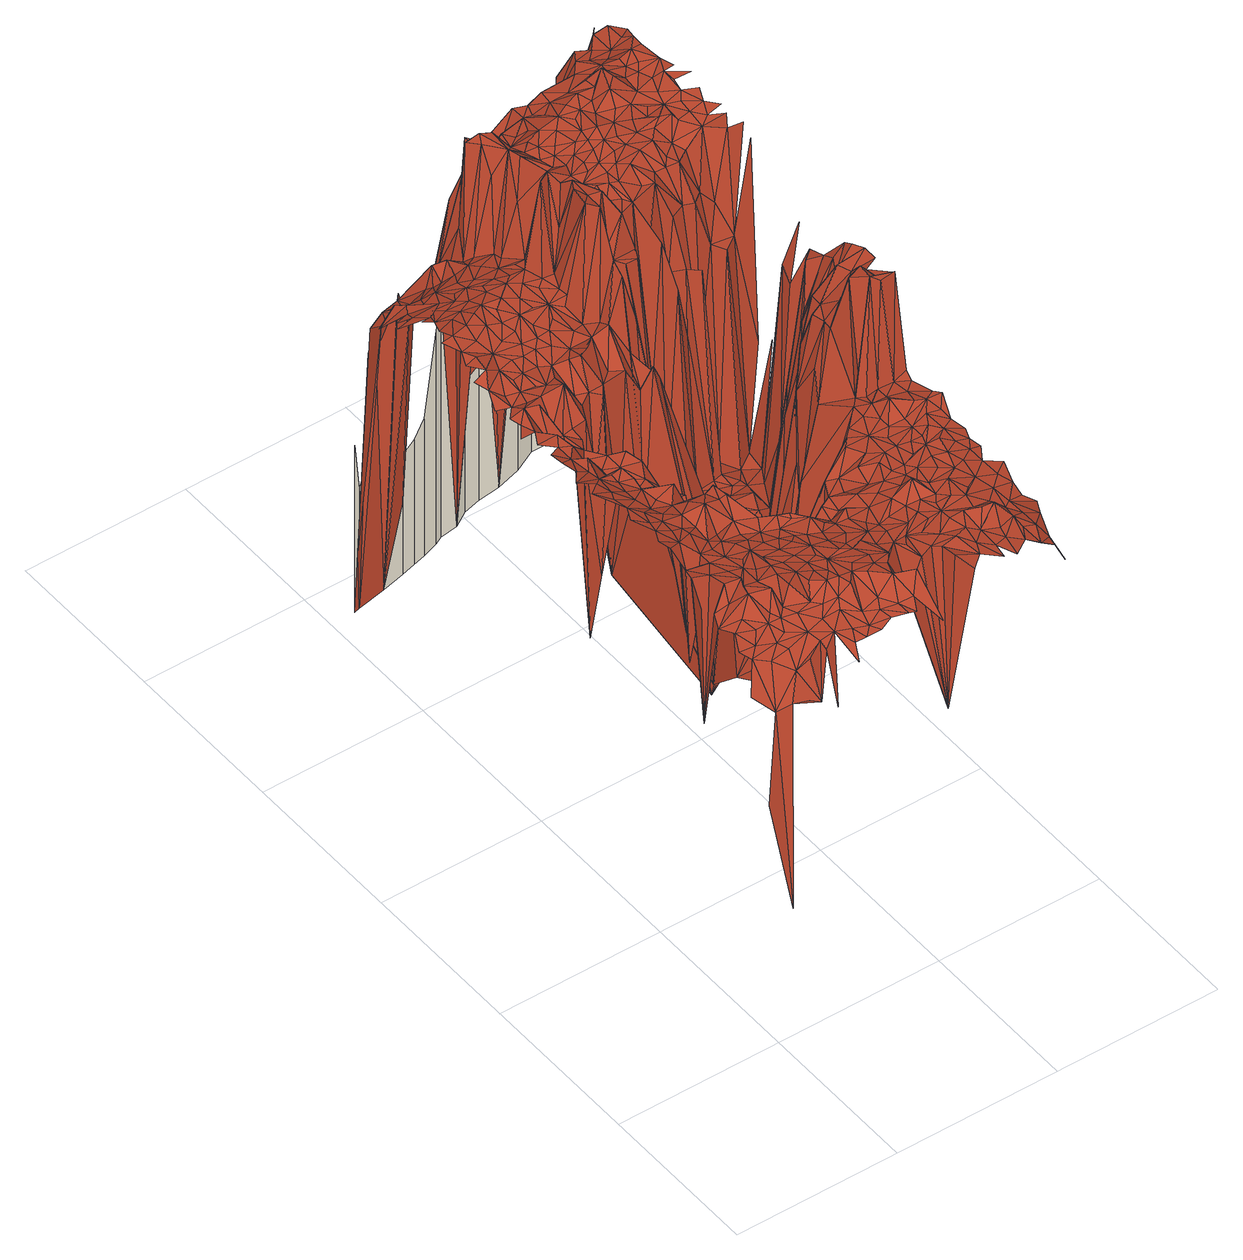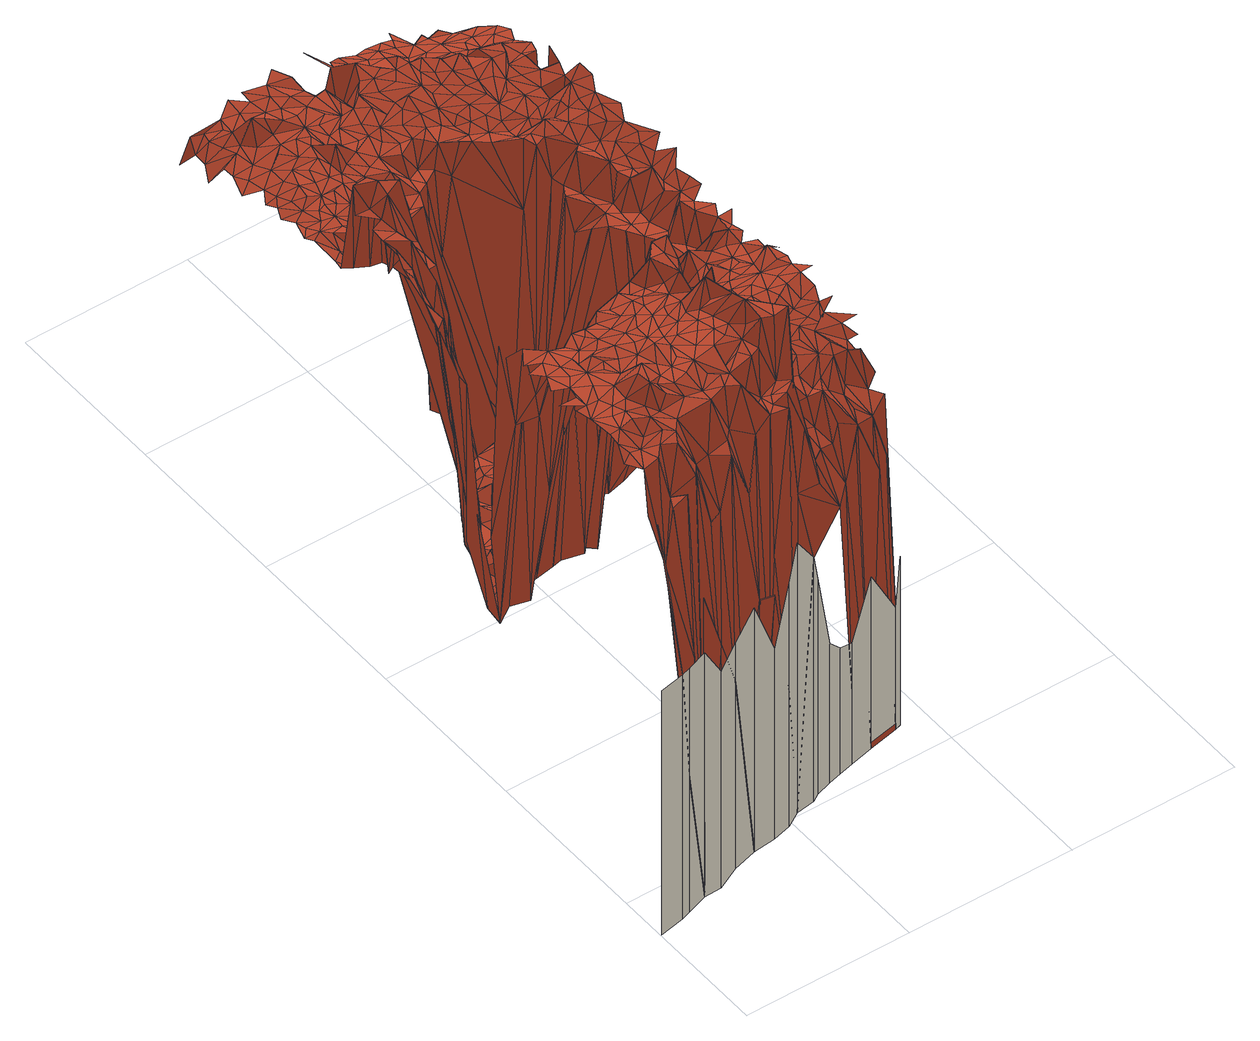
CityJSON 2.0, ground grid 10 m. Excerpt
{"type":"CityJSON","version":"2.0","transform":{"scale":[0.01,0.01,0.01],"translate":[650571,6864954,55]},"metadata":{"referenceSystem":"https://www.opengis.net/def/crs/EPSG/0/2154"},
"CityObjects":{
"building1":{"type":"Building","geometry":[{"type":"MultiSurface","lod":"2","boundaries":[[[0,1,2]],[[1,3,4]],[[1,0,5]],[[3,1,6]],[[3,7,8]],[[7,9,8]],[[10,1,5]],[[1,10,6]],[[11,3,6]],[[3,11,7]],[[12,9,13]],[[9,7,14]],[[15,12,16]],[[17,18,19]],[[10,20,6]],[[21,22,5]],[[22,10,5]],[[13,9,14]],[[20,11,6]],[[12,13,23]],[[15,24,19]],[[16,12,23]],[[7,25,14]],[[11,25,7]],[[15,16,24]],[[10,22,26]],[[25,13,14]],[[27,17,19]],[[24,27,19]],[[10,28,20]],[[25,11,29]],[[13,25,23]],[[27,30,17]],[[31,10,26]],[[28,11,20]],[[32,33,34]],[[30,33,32]],[[22,31,26]],[[11,28,29]],[[16,35,24]],[[25,36,23]],[[35,16,23]],[[37,25,29]],[[28,10,31]],[[30,38,33]],[[33,39,34]],[[25,37,36]],[[22,40,31]],[[38,30,41]],[[30,27,41]],[[35,27,24]],[[28,37,29]],[[42,35,23]],[[43,42,23]],[[36,43,23]],[[44,39,45]],[[37,43,36]],[[46,47,40]],[[27,35,48]],[[33,38,49]],[[41,27,48]],[[39,33,50]],[[51,44,45]],[[52,37,28]],[[42,43,53]],[[49,38,41]],[[37,54,43]],[[54,37,52]],[[40,47,31]],[[39,55,45]],[[56,35,42]],[[47,28,31]],[[56,42,53]],[[55,39,50]],[[57,51,58]],[[43,54,53]],[[59,51,45]],[[33,60,50]],[[35,56,48]],[[33,49,61]],[[56,41,48]],[[52,28,62]],[[63,57,58]],[[55,59,45]],[[60,33,61]],[[28,47,62]],[[64,49,41]],[[57,63,65]],[[53,54,66]],[[67,47,68]],[[54,52,69]],[[60,55,50]],[[56,64,41]],[[51,70,58]],[[56,53,71]],[[51,59,72]],[[54,69,73]],[[54,73,66]],[[59,55,74]],[[70,63,58]],[[75,76,65]],[[49,64,77]],[[78,52,62]],[[49,79,61]],[[53,80,71]],[[47,67,81]],[[51,72,70]],[[64,56,82]],[[76,83,84]],[[69,52,78]],[[55,60,85]],[[80,53,66]],[[79,49,77]],[[63,75,65]],[[72,59,74]],[[60,61,86]],[[47,87,62]],[[55,85,74]],[[76,75,83]],[[67,88,81]],[[63,70,89]],[[47,81,87]],[[90,56,71]],[[75,63,89]],[[61,79,86]],[[64,91,77]],[[73,69,92]],[[73,92,66]],[[85,60,86]],[[93,94,84]],[[56,90,82]],[[94,93,95]],[[90,64,82]],[[96,78,62]],[[91,79,77]],[[80,90,71]],[[83,93,84]],[[88,97,81]],[[92,80,66]],[[92,69,98]],[[99,72,74]],[[87,96,62]],[[72,100,70]],[[91,64,101]],[[102,69,78]],[[103,75,89]],[[70,100,89]],[[85,99,74]],[[64,90,101]],[[69,102,98]],[[81,97,87]],[[93,104,95]],[[97,88,105]],[[83,75,106]],[[75,103,107]],[[79,108,86]],[[109,90,80]],[[72,99,110]],[[108,85,86]],[[92,111,80]],[[100,72,110]],[[100,103,89]],[[111,109,80]],[[79,91,112]],[[96,102,78]],[[93,83,106]],[[113,92,98]],[[114,115,116]],[[87,97,117]],[[99,85,118]],[[96,87,117]],[[119,75,107]],[[102,113,98]],[[108,79,112]],[[120,104,121]],[[104,93,122]],[[120,121,116]],[[85,108,118]],[[123,91,101]],[[103,100,124]],[[103,119,107]],[[75,125,106]],[[90,123,101]],[[92,126,111]],[[90,109,127]],[[97,105,128]],[[109,111,129]],[[130,102,96]],[[75,119,125]],[[113,126,92]],[[119,103,124]],[[97,131,117]],[[132,96,117]],[[104,122,121]],[[99,133,110]],[[133,100,110]],[[134,93,106]],[[91,135,112]],[[136,114,116]],[[102,137,113]],[[114,136,138]],[[91,123,139]],[[122,93,140]],[[130,96,132]],[[123,90,141]],[[102,130,137]],[[131,97,128]],[[127,109,129]],[[142,99,118]],[[90,127,141]],[[111,126,129]],[[100,143,124]],[[135,108,112]],[[135,91,139]],[[137,126,113]],[[108,142,118]],[[144,145,146]],[[136,144,138]],[[121,147,116]],[[93,134,140]],[[148,132,117]],[[143,119,124]],[[147,136,116]],[[125,134,106]],[[131,149,117]],[[121,122,150]],[[100,133,151]],[[99,152,133]],[[148,130,132]],[[153,145,154]],[[143,100,151]],[[142,108,155]],[[99,142,156]],[[137,130,157]],[[149,148,117]],[[108,135,155]],[[126,137,157]],[[125,119,158]],[[145,144,159]],[[129,126,160]],[[161,123,141]],[[123,161,139]],[[162,131,128]],[[147,121,150]],[[119,143,158]],[[144,136,163]],[[127,164,141]],[[152,99,156]],[[165,122,140]],[[157,130,148]],[[166,136,147]],[[126,157,160]],[[161,135,139]],[[167,127,129]],[[122,165,150]],[[131,168,149]],[[169,134,125]],[[164,161,141]],[[131,162,168]],[[133,152,151]],[[170,171,154]],[[164,127,172]],[[144,173,159]],[[169,125,158]],[[145,174,154]],[[167,129,160]],[[174,145,159]],[[135,175,155]],[[176,142,155]],[[148,149,177]],[[173,144,163]],[[178,171,170]],[[136,166,179]],[[134,180,140]],[[181,143,151]],[[127,167,172]],[[143,182,158]],[[142,176,156]],[[136,183,163]],[[184,147,150]],[[184,166,147]],[[157,148,185]],[[157,167,160]],[[178,186,187]],[[182,143,181]],[[135,161,188]],[[175,176,155]],[[180,165,140]],[[162,189,168]],[[169,180,134]],[[175,135,188]],[[165,184,150]],[[183,136,179]],[[168,190,149]],[[182,169,158]],[[151,152,191]],[[149,190,177]],[[164,192,161]],[[173,174,159]],[[181,151,191]],[[166,184,179]],[[193,164,172]],[[194,148,177]],[[195,170,154]],[[167,157,196]],[[148,194,185]],[[183,173,163]],[[167,193,172]],[[197,152,156]],[[168,189,198]],[[195,178,170]],[[176,199,156]],[[174,195,154]],[[182,181,200]],[[192,164,193]],[[186,178,201]],[[176,175,202]],[[184,165,203]],[[157,185,204]],[[190,168,198]],[[200,181,191]],[[174,173,205]],[[165,180,206]],[[161,207,188]],[[208,169,182]],[[175,188,202]],[[152,197,191]],[[190,194,177]],[[192,207,161]],[[180,169,209]],[[157,210,196]],[[193,167,211]],[[178,195,201]],[[212,182,200]],[[199,197,156]],[[199,176,202]],[[167,196,213]],[[214,184,203]],[[173,215,205]],[[169,208,209]],[[192,193,211]],[[208,182,212]],[[216,200,191]],[[217,186,218]],[[165,219,203]],[[215,174,205]],[[210,157,204]],[[220,173,183]],[[180,209,206]],[[211,167,213]],[[219,165,206]],[[184,221,179]],[[185,194,204]],[[188,207,202]],[[222,223,224]],[[197,216,191]],[[221,183,179]],[[225,186,201]],[[216,212,200]],[[215,173,226]],[[194,190,227]],[[228,229,198]],[[230,223,231]],[[221,184,214]],[[173,220,226]],[[229,190,198]],[[195,174,232]],[[230,217,218]],[[207,192,233]],[[219,214,203]],[[196,234,213]],[[186,225,218]],[[174,215,232]],[[235,236,224]],[[210,234,196]],[[237,211,213]],[[221,220,183]],[[238,192,211]],[[220,215,226]],[[227,190,239]],[[240,207,233]],[[214,219,241]],[[195,242,201]],[[192,238,233]],[[194,243,204]],[[243,194,227]],[[230,244,223]],[[190,229,239]],[[221,214,241]],[[242,225,201]],[[245,195,232]],[[206,209,246]],[[243,210,204]],[[237,238,211]],[[207,247,202]],[[234,248,213]],[[249,250,235]],[[251,250,252]],[[248,237,213]],[[212,216,253]],[[215,245,232]],[[250,249,252]],[[254,230,218]],[[223,255,224]],[[219,206,246]],[[215,220,256]],[[244,230,257]],[[216,197,253]],[[238,240,233]],[[242,195,258]],[[255,235,224]],[[220,221,259]],[[260,199,202]],[[225,254,218]],[[207,240,247]],[[260,197,199]],[[210,243,261]],[[230,254,257]],[[258,195,262]],[[263,234,210]],[[245,215,256]],[[208,264,209]],[[249,251,252]],[[195,245,262]],[[225,242,265]],[[244,255,223]],[[219,246,241]],[[238,237,266]],[[254,225,265]],[[267,221,241]],[[255,249,235]],[[268,227,239]],[[268,243,227]],[[229,269,239]],[[270,237,248]],[[271,272,273]],[[208,212,274]],[[240,238,247]],[[263,210,261]],[[237,270,266]],[[275,220,259]],[[243,276,261]],[[220,275,256]],[[234,263,248]],[[251,271,273]],[[259,221,277]],[[278,272,279]],[[251,249,280]],[[272,281,279]],[[249,255,282]],[[283,242,258]],[[284,244,257]],[[247,260,202]],[[221,267,277]],[[243,268,276]],[[285,249,282]],[[272,271,281]],[[286,212,253]],[[287,245,256]],[[276,263,261]],[[209,264,246]],[[284,255,244]],[[269,288,239]],[[197,260,253]],[[242,289,265]],[[290,267,241]],[[258,262,291]],[[278,279,292,293]],[[245,287,262]],[[288,268,239]],[[263,270,248]],[[246,290,241]],[[238,294,247]],[[289,254,265]],[[254,295,257]],[[296,238,266]],[[249,285,280]],[[283,258,291]],[[275,259,277]],[[271,251,280]],[[275,287,256]],[[283,289,242]],[[270,296,266]],[[281,271,279]],[[255,297,282]],[[295,284,257]],[[238,296,294]],[[297,285,282]],[[276,268,298]],[[299,268,288]],[[263,276,298]],[[289,295,254]],[[212,286,274]],[[270,263,300]],[[284,297,255]],[[269,301,288]],[[264,208,274]],[[287,302,262]],[[267,303,277]],[[285,304,280]],[[289,283,305]],[[290,303,267]],[[271,306,279]],[[304,271,280]],[[307,299,288]],[[308,275,277]],[[287,275,309]],[[294,310,247]],[[270,300,311]],[[269,312,313]],[[307,268,299]],[[264,290,246]],[[262,314,291]],[[296,270,311]],[[300,263,315]],[[260,286,253]],[[314,283,291]],[[269,313,316]],[[297,284,317]],[[301,269,316]],[[301,307,288]],[[310,260,247]],[[271,304,318]],[[319,263,298]],[[283,314,305]],[[302,314,262]],[[302,287,309]],[[294,296,320]],[[303,308,277]],[[306,271,321]],[[263,319,315]],[[295,322,284]],[[285,297,323]],[[295,289,324]],[[325,289,305]],[[304,285,326]],[[284,322,317]],[[327,271,318]],[[303,290,328]],[[271,327,321]],[[290,264,328]],[[310,294,320]],[[260,329,286]],[[298,268,330]],[[331,275,308]],[[306,332,279]],[[279,332,333,292]],[[275,331,309]],[[268,307,330]],[[322,297,317]],[[304,327,318]],[[303,334,308]],[[285,323,326]],[[327,306,321]],[[335,296,311]],[[336,300,315]],[[312,337,313]],[[314,325,305]],[[289,325,324]],[[260,310,338]],[[296,335,320]],[[314,302,339]],[[300,336,311]],[[322,295,324]],[[329,260,340]],[[319,298,330]],[[341,302,309]],[[313,337,316]],[[307,301,342]],[[286,329,274]],[[327,304,326]],[[319,336,315]],[[343,301,316]],[[297,322,344]],[[302,341,339]],[[334,331,308]],[[345,303,328]],[[338,310,320]],[[303,345,334]],[[264,345,328]],[[306,327,332]],[[346,307,342]],[[260,338,347]],[[323,297,348]],[[331,341,309]],[[336,335,311]],[[329,349,274]],[[340,260,347]],[[350,319,330]],[[301,343,342]],[[329,340,351]],[[352,338,320]],[[337,343,316]],[[353,322,324]],[[335,352,320]],[[325,314,354]],[[331,334,355]],[[307,346,356]],[[297,344,357]],[[332,327,358]],[[325,359,324]],[[344,322,360]],[[307,361,330]],[[349,329,362]],[[348,297,357]],[[345,264,363]],[[364,327,326]],[[319,350,365]],[[314,366,354]],[[329,351,362]],[[323,364,326]],[[367,314,339]],[[336,319,365]],[[338,352,347]],[[359,353,324]],[[335,336,368]],[[349,369,274]],[[322,353,370]],[[352,335,368]],[[359,325,354]],[[363,264,371]],[[341,367,339]],[[327,364,372]],[[361,307,356]],[[345,373,334]],[[343,337,374]],[[334,373,355]],[[341,331,375]],[[327,376,358]],[[323,348,364]],[[322,370,360]],[[377,350,330]],[[376,327,372]],[[378,264,274]],[[367,366,314]],[[379,346,342]],[[343,380,342]],[[381,340,347]],[[373,331,355]],[[376,332,358]],[[353,359,370]],[[382,341,375]],[[351,340,383]],[[337,384,374]],[[369,349,385]],[[385,349,362]],[[352,381,347]],[[386,352,368]],[[367,341,382]],[[336,387,368]],[[346,379,356]],[[361,377,330]],[[380,343,374]],[[350,377,365]],[[264,378,371]],[[388,344,360]],[[366,367,354]],[[389,359,354]],[[380,390,342]],[[344,388,357]],[[331,373,375]],[[387,336,365]],[[373,345,391]],[[362,351,383]],[[390,379,342]],[[340,381,383]],[[345,363,392]],[[332,393,394,333]],[[395,369,385]],[[364,396,372]],[[369,378,274]],[[370,359,397]],[[348,398,364]],[[367,389,354]],[[398,348,357]],[[391,345,392]],[[376,399,332]],[[400,352,386]],[[384,401,374]],[[367,382,375]],[[381,352,400]],[[396,376,372]],[[379,361,356]],[[370,402,360]],[[403,386,368]],[[404,380,374]],[[405,369,395]],[[406,363,371]],[[407,385,362]],[[377,361,408]],[[401,404,374]],[[409,388,360]],[[405,395,385]],[[387,410,368]],[[402,409,360]],[[388,398,357]],[[396,364,411]],[[377,412,365]],[[402,370,397]],[[364,398,411]],[[361,379,408]],[[413,359,389]],[[414,367,375]],[[373,414,375]],[[380,415,390]],[[359,413,397]],[[416,387,365]],[[389,367,417]],[[407,362,383]],[[410,403,368]],[[400,386,403]],[[369,405,418]],[[363,406,392]],[[415,379,390]],[[407,405,385]],[[419,373,391]],[[412,377,408]],[[415,380,404]],[[378,369,418]],[[379,420,408]],[[421,376,396]],[[367,414,422]],[[419,391,392]],[[412,416,365]],[[416,410,387]],[[423,404,401]],[[424,389,417]],[[413,402,397]],[[423,401,425]],[[406,371,426]],[[399,376,427]],[[367,428,417]],[[388,429,398]],[[371,378,426]],[[421,396,411]],[[398,429,411]],[[430,367,422]],[[405,407,431]],[[414,373,432]],[[400,403,433]],[[424,413,389]],[[420,379,434]],[[420,435,408]],[[381,400,436]],[[373,419,432]],[[435,412,408]],[[437,388,409]],[[376,421,427]],[[438,407,383]],[[406,439,392]],[[440,415,404]],[[379,415,441]],[[367,430,428]],[[429,388,442]],[[402,437,409]],[[402,413,443]],[[405,444,418]],[[429,445,411]],[[445,421,411]],[[439,419,392]],[[428,424,417]],[[381,446,383]],[[393,447,448,394]],[[404,423,449]],[[444,405,431]],[[414,450,422]],[[435,420,434]],[[444,378,418]],[[410,451,403]],[[407,452,431]],[[442,388,437]],[[412,453,416]],[[416,453,410]],[[454,423,425]],[[403,451,433]],[[455,402,443]],[[412,435,456]],[[450,430,422]],[[452,407,438]],[[457,400,433]],[[437,402,458]],[[379,459,434]],[[402,455,458]],[[415,440,441]],[[460,440,404]],[[413,455,443]],[[460,404,449]],[[439,406,461]],[[459,379,441]],[[453,412,456]],[[410,453,462]],[[413,424,463]],[[461,406,426]],[[419,439,464]],[[452,444,431]],[[451,410,462]],[[465,414,432]],[[430,450,428]],[[466,424,428]],[[378,444,467]],[[435,468,456]],[[446,381,436]],[[469,421,445]],[[400,457,436]],[[465,450,414]],[[455,413,463]],[[429,470,445]],[[429,442,471]],[[438,383,472]],[[421,469,427]],[[378,473,426]],[[419,474,432]],[[450,466,428]],[[435,434,475]],[[424,466,463]],[[476,419,464]],[[440,460,441]],[[442,437,477]],[[423,478,449]],[[473,378,467]],[[435,475,468]],[[429,479,470]],[[455,480,458]],[[429,471,479]],[[451,481,433]],[[453,482,462]],[[478,423,454]],[[470,469,445]],[[483,453,456]],[[468,483,456]],[[444,484,467]],[[439,485,464]],[[476,474,419]],[[485,439,461]],[[471,442,477]],[[481,457,433]],[[447,486,487,448]],[[383,446,472]],[[488,444,452]],[[485,461,426]],[[434,459,475]],[[481,451,462]],[[427,469,489]],[[490,437,458]],[[478,460,449]],[[474,465,432]],[[466,450,491]],[[482,453,483]],[[460,492,441]],[[482,481,462]],[[493,455,463]],[[473,485,426]],[[494,444,488]],[[484,473,467]],[[492,459,441]],[[480,490,458]],[[495,452,438]],[[450,465,496]],[[497,476,464]],[[466,493,463]],[[455,493,480]],[[450,496,491]],[[437,490,477]],[[498,466,491]],[[483,468,499]],[[485,497,464]],[[500,478,454]],[[484,444,501]],[[502,500,454]],[[444,494,501]],[[470,479,503]],[[498,493,466]],[[469,470,503]],[[479,471,504]],[[475,459,505]],[[457,506,436]],[[490,471,477]],[[475,507,468]],[[473,484,508]],[[495,438,472]],[[474,476,509]],[[510,460,478]],[[465,474,511]],[[476,497,509]],[[512,502,454]],[[495,488,452]],[[460,510,492]],[[480,493,513]],[[506,446,436]],[[468,507,499]],[[490,480,513]],[[481,506,457]],[[469,514,489]],[[515,481,482]],[[516,427,489]],[[517,498,491]],[[471,490,504]],[[496,465,518]],[[496,517,491]],[[508,484,501]],[[519,494,488]],[[479,520,503]],[[478,500,521]],[[522,474,509]],[[465,511,518]],[[520,479,504]],[[493,498,523]],[[524,515,482]],[[459,525,505]],[[526,482,483]],[[500,502,521]],[[527,483,499]],[[446,528,472]],[[459,492,529]],[[486,530,531,487]],[[525,475,505]],[[493,532,513]],[[498,517,523]],[[533,469,503]],[[495,534,488]],[[494,519,501]],[[515,506,481]],[[517,496,518]],[[534,519,488]],[[510,478,535]],[[446,506,528]],[[485,473,536]],[[526,524,482]],[[490,537,504]],[[511,474,538]],[[474,522,539]],[[514,469,533]],[[535,478,521]],[[525,507,475]],[[485,540,497]],[[507,527,499]],[[492,510,529]],[[525,459,529]],[[527,526,483]],[[502,512,541]],[[427,516,542]],[[495,519,534]],[[490,513,543]],[[497,540,509]],[[502,541,521]],[[537,490,544]],[[545,522,509]],[[506,515,546]],[[547,517,518]],[[514,516,489]],[[473,508,548]],[[493,549,532]],[[537,520,504]],[[550,510,535]],[[515,524,551]],[[552,495,472]],[[532,549,513]],[[553,493,523]],[[511,538,518]],[[510,550,529]],[[517,554,523]],[[490,555,544]],[[474,539,556]],[[528,557,472]],[[554,517,547]],[[506,558,528]],[[538,474,556]],[[524,526,551]],[[527,507,559]],[[519,495,552]],[[539,522,545]],[[541,512,560]],[[561,547,518]],[[555,490,543]],[[513,549,543]],[[562,506,546]],[[520,563,503]],[[564,485,536]],[[565,508,501]],[[540,545,509]],[[520,537,566]],[[567,537,544]],[[530,568,569,531]],[[507,525,570]],[[571,485,564]],[[473,548,536]],[[563,533,503]],[[572,535,521]],[[526,527,559]],[[538,561,518]],[[571,540,485]],[[557,552,472]],[[515,573,546]],[[554,553,523]],[[549,493,574]],[[516,514,533]],[[493,553,574]],[[550,535,572]],[[519,565,501]],[[559,507,570]],[[573,515,551]],[[541,572,521]],[[537,567,566]],[[555,567,544]],[[554,547,575]],[[558,506,576]],[[506,562,576]],[[547,561,575]],[[526,577,551]],[[528,558,557]],[[578,519,552]],[[550,579,529]],[[525,529,580]],[[581,539,545]],[[573,562,546]],[[508,565,548]],[[582,526,559]],[[583,520,566]],[[539,581,556]],[[577,573,551]],[[540,581,545]],[[561,538,584]],[[585,555,543]],[[549,586,543]],[[525,587,570]],[[567,555,588]],[[553,554,589]],[[590,516,533]],[[583,563,520]],[[579,550,591]],[[567,592,566]],[[593,538,556]],[[577,526,594]],[[519,578,595]],[[596,554,575]],[[516,597,542]],[[561,596,575]],[[598,550,572]],[[599,552,557]],[[586,549,574]],[[578,552,599]],[[563,590,533]],[[550,598,591]],[[600,559,570]],[[565,519,595]],[[601,564,536]],[[587,525,580]],[[529,579,580]],[[555,585,588]],[[586,585,543]],[[602,558,576]],[[571,564,601]],[[538,593,584]],[[582,559,603]],[[562,573,604]],[[568,597,605,569]],[[596,561,584]],[[581,540,606]],[[548,607,536]],[[581,593,556]],[[592,583,566]],[[558,602,557]],[[608,526,582]],[[562,609,576]],[[573,577,594]],[[592,567,610]],[[574,553,611]],[[540,571,612]],[[607,601,536]],[[516,590,613]],[[614,553,589]],[[526,608,594]],[[559,600,603]],[[587,600,570]],[[562,604,609]],[[554,596,615]],[[597,516,613]],[[563,583,590]],[[540,612,606]],[[616,599,557]],[[554,617,589]],[[593,596,584]],[[609,602,576]],[[586,574,611]],[[618,567,588]],[[619,578,599]],[[553,614,611]],[[571,601,620]],[[585,586,621]],[[602,616,557]],[[622,581,606]],[[548,565,623]],[[608,582,603]],[[622,593,581]],[[612,571,620]],[[617,554,615]],[[624,573,594]],[[625,607,548]],[[610,567,626]],[[593,627,596]],[[585,618,588]],[[583,592,628]],[[578,629,595]],[[579,630,580]],[[630,587,580]],[[601,607,631]],[[583,632,590]],[[616,602,633]],[[629,565,595]],[[596,627,615]],[[616,634,599]],[[629,578,619]],[[590,632,613]],[[625,548,623]],[[573,635,604]],[[617,614,589]],[[567,618,626]],[[608,624,594]],[[600,587,636]],[[600,637,603]],[[593,622,638]],[[604,639,609]],[[602,609,640]],[[612,641,606]],[[642,619,599]],[[637,608,603]],[[601,643,620]],[[644,592,610]],[[621,586,645]],[[607,625,631]],[[565,646,623]],[[645,586,611]],[[647,597,613]],[[585,621,648]],[[641,622,606]],[[629,646,565]],[[627,593,649]],[[635,573,624]],[[602,650,633]],[[583,628,651]],[[634,642,599]],[[643,601,631]],[[637,600,636]],[[632,583,651]],[[618,585,648]],[[592,644,628]],[[632,647,613]],[[652,612,620]],[[614,653,611]],[[609,639,640]],[[634,616,654]],[[650,602,640]],[[627,655,615]],[[597,656,657,605]],[[654,616,658]],[[624,608,659]],[[635,639,604]],[[642,629,619]],[[593,638,660]],[[614,617,653]],[[661,616,633]],[[655,617,615]],[[597,647,662]],[[644,610,626]],[[608,637,663]],[[622,664,638]],[[643,665,620]],[[641,612,666]],[[616,661,658]],[[625,667,631]],[[621,645,648]],[[593,660,649]],[[659,608,663]],[[664,622,641]],[[646,668,623]],[[612,652,666]],[[665,652,620]],[[667,643,631]],[[669,625,623]],[[628,644,651]],[[629,670,646]],[[624,659,671]],[[618,644,626]],[[629,642,672]],[[673,627,649]],[[655,627,673]],[[635,624,671]],[[674,645,611]],[[650,661,633]],[[639,675,640]],[[653,674,611]],[[676,632,651]],[[670,629,672]],[[661,654,658]],[[647,632,677]],[[638,664,660]],[[642,634,678]],[[639,635,675]],[[617,655,679]],[[680,650,640]],[[681,634,654]],[[646,670,668]],[[668,669,623]],[[669,667,625]],[[643,667,682]],[[665,643,682]],[[647,677,662]],[[683,641,666]],[[684,618,648]],[[644,676,651]],[[675,680,640]],[[617,685,653]],[[664,641,683]],[[644,618,684]],[[632,676,686]],[[642,687,672]],[[645,688,648]],[[677,632,686]],[[660,673,649]],[[661,650,689]],[[634,681,678]],[[659,690,671]],[[652,691,666]],[[687,670,672]],[[685,617,679]],[[650,680,689]],[[675,635,692]],[[661,681,654]],[[665,691,652]],[[674,688,645]],[[690,635,671]],[[687,642,678]],[[668,670,693]],[[685,674,653]],[[682,667,694]],[[665,682,694]],[[656,695,696,657]],[[662,677,697]],[[688,684,648]],[[698,644,699]],[[676,644,700]],[[667,669,694]],[[635,690,692]],[[660,664,701]],[[644,698,700]],[[655,673,702]],[[703,680,675]],[[704,683,666]],[[705,664,683]],[[655,706,679]],[[644,684,699]],[[660,707,673]],[[708,669,668]],[[691,665,709]],[[703,675,692]],[[670,687,710]],[[670,710,693]],[[708,668,693]],[[691,704,666]],[[664,705,701]],[[688,674,711]],[[712,661,689]],[[674,685,711]],[[680,712,689]],[[676,713,686]],[[714,665,694]],[[665,714,709]],[[706,655,702]],[[681,661,715]],[[684,688,716]],[[717,687,678]],[[706,685,679]],[[704,705,683]],[[680,703,718]],[[681,717,678]],[[713,676,700]],[[673,707,702]],[[719,677,686]],[[710,687,720]],[[721,708,693]],[[710,721,693]],[[722,698,699]],[[669,723,694]],[[661,712,715]],[[677,719,697]],[[724,691,709]],[[712,680,718]],[[725,660,701]],[[660,725,707]],[[698,722,700]],[[708,723,669]],[[684,722,699]],[[691,724,704]],[[687,717,720]],[[685,706,726]],[[688,727,716]],[[727,688,711]],[[705,704,728]],[[713,729,686]],[[730,681,715]],[[727,684,716]],[[730,717,681]],[[729,719,686]],[[707,731,702]],[[723,714,694]],[[705,732,701]],[[723,708,733]],[[685,734,711]],[[735,721,710]],[[735,710,720]],[[724,736,704]],[[684,727,737]],[[722,684,737]],[[704,736,728]],[[738,724,709]],[[714,738,709]],[[734,685,726]],[[739,713,700]],[[708,721,740]],[[725,731,707]],[[733,708,740]],[[732,705,728]],[[722,739,700]],[[732,725,701]],[[712,741,715]],[[695,742,743,696]],[[744,706,702]],[[726,706,745]],[[719,742,697]],[[741,730,715]],[[746,727,711]],[[729,713,747]],[[748,735,720]],[[736,732,728]],[[723,738,714]],[[736,724,749]],[[731,744,702]],[[734,746,711]],[[717,730,750]],[[713,739,747]],[[717,751,720]],[[723,733,752]],[[724,738,749]],[[706,744,745]],[[734,726,745]],[[721,735,753]],[[725,754,731]],[[719,729,755]],[[744,731,756]],[[751,748,720]],[[731,754,756]],[[727,757,737]],[[757,722,737]],[[732,736,758]],[[725,732,759]],[[760,733,740]],[[755,729,747]],[[735,748,753]],[[721,761,740]],[[727,746,762]],[[751,717,750]],[[754,725,759]],[[738,723,763]],[[739,722,764]],[[733,760,752]],[[736,749,765]],[[742,719,766]],[[767,723,752]],[[761,721,753]],[[758,736,765]],[[746,734,768]],[[757,727,762]],[[769,734,745]],[[749,738,765]],[[764,722,757]],[[719,755,766]],[[723,767,763]],[[748,751,770]],[[747,739,771]],[[744,772,745]],[[773,744,756]],[[754,773,756]],[[748,774,753]],[[775,732,758]],[[732,775,759]],[[774,748,770]],[[746,776,762]],[[777,754,759]],[[755,747,771]],[[761,760,740]],[[760,767,752]],[[776,746,768]],[[744,773,772]],[[778,734,769]],[[773,754,779]],[[780,738,763]],[[781,757,762]],[[734,778,768]],[[774,761,753]],[[754,777,779]],[[782,769,745]],[[738,780,765]],[[781,764,757]],[[775,777,759]],[[772,782,745]],[[783,758,765]],[[784,742,766]],[[739,764,785]],[[775,758,783]],[[767,760,786]],[[742,787,788,743]],[[755,784,766]],[[760,761,786]],[[789,755,771]],[[767,790,763]],[[739,785,771]],[[791,767,786]],[[764,781,792]],[[778,776,768]],[[767,791,790]],[[776,793,762]],[[782,794,769]],[[794,778,769]],[[755,789,784]],[[793,781,762]],[[777,775,795]],[[773,796,772]],[[790,780,763]],[[783,765,797]],[[798,764,792]],[[799,773,779]],[[777,799,779]],[[765,780,797]],[[800,789,771]],[[796,782,772]],[[778,794,801]],[[781,793,792]],[[802,775,783]],[[793,776,803]],[[764,798,785]],[[776,778,804]],[[775,802,795]],[[799,777,795]],[[785,800,771]],[[796,773,805]],[[782,806,794]],[[791,807,790]],[[803,776,804]],[[773,799,805]],[[789,808,784]],[[794,806,801]],[[802,783,797]],[[789,800,809]],[[793,798,792]],[[806,778,801]],[[780,790,810]],[[808,789,809]],[[796,806,782]],[[778,806,804]],[[811,793,803]],[[780,812,797]],[[800,813,809]],[[806,796,805]],[[814,800,785]],[[798,793,815]],[[813,808,809]],[[802,816,795]],[[811,803,804]],[[816,799,795]],[[784,808,817]],[[787,818,819,788]],[[799,820,805]],[[798,821,785]],[[813,800,822]],[[820,806,805]],[[793,811,815]],[[823,802,797]],[[821,814,785]],[[806,824,804]],[[821,798,815]],[[808,813,825]],[[800,814,826]],[[822,800,826]],[[820,799,827]],[[806,820,828]],[[813,822,825]],[[802,823,829]],[[830,811,804]],[[814,821,831]],[[811,832,815]],[[824,833,804]],[[802,834,816]],[[832,821,815]],[[835,799,816]],[[806,836,824]],[[808,837,817]],[[799,835,827]],[[836,806,828]],[[837,808,825]],[[833,830,804]],[[814,831,838]],[[820,839,828]],[[839,820,827]],[[830,832,811]],[[814,838,826]],[[831,821,840]],[[821,832,841]],[[821,841,840]],[[839,836,828]],[[822,842,825]],[[842,822,826]],[[818,843,844,819]],[[824,845,833]],[[837,843,817]],[[836,845,824]],[[832,830,846]],[[847,839,827]],[[843,837,825]],[[843,825,848]],[[849,831,840]],[[831,849,838]],[[838,842,826]],[[825,842,848]],[[832,850,841]],[[836,839,851]],[[852,830,833]],[[850,832,846]],[[841,850,840]],[[845,836,853]],[[830,852,846]],[[845,852,833]],[[850,849,840]],[[842,838,854]],[[838,849,854]],[[855,843,848]],[[856,845,853]],[[842,855,848]],[[852,850,846]],[[843,855,857]],[[858,843,857]],[[852,845,859]],[[843,860,861,844]],[[850,862,849]],[[850,852,863]],[[849,864,854]],[[865,842,854]],[[862,850,863]],[[849,862,866]],[[842,865,855]],[[864,849,866]],[[855,865,857]],[[865,858,857]],[[864,865,854]],[[862,867,866]],[[860,868,869,861]],[[867,864,866]],[[858,865,870]],[[865,864,871]],[[865,872,870]],[[868,873,874,869]]],"semantics":{"surfaces":[{"type":"RoofSurface"},{"type":"WallSurface"}],"values":[0,0,0,0,0,0,0,0,0,0,0,0,0,0,0,0,0,0,0,0,0,0,0,0,0,0,0,0,0,0,0,0,0,0,0,0,0,0,0,0,0,0,0,0,0,0,0,0,0,0,0,0,0,0,0,0,0,0,0,0,0,0,0,0,0,0,0,0,0,0,0,0,0,0,0,0,0,0,0,0,0,0,0,0,0,0,0,0,0,0,0,0,0,0,0,0,0,0,0,0,0,0,0,0,0,0,0,0,0,0,0,0,0,0,0,0,0,0,0,0,0,0,0,0,0,0,0,0,0,0,0,0,0,0,0,0,0,0,0,0,0,0,0,0,0,0,0,0,0,0,0,0,0,0,0,0,0,0,0,0,0,0,0,0,0,0,0,0,0,0,0,0,0,0,0,0,0,0,0,0,0,0,0,0,0,0,0,0,0,0,0,0,0,0,0,0,0,0,0,0,0,0,0,0,0,0,0,0,0,0,0,0,0,0,0,0,0,0,0,0,0,0,0,0,0,0,0,0,0,0,0,0,0,0,0,0,0,0,0,0,0,0,0,0,0,0,0,0,0,0,0,0,0,0,0,0,0,0,0,0,0,0,0,0,0,0,0,0,0,0,0,0,0,0,0,0,0,0,0,0,0,0,0,0,0,0,0,0,0,0,0,0,0,0,0,0,0,0,0,0,0,0,0,0,0,0,0,0,0,0,0,0,0,0,0,0,0,0,0,0,0,0,0,0,0,0,0,0,0,0,0,0,0,0,0,0,0,0,0,0,0,0,0,0,0,0,0,0,0,0,0,0,0,0,0,0,0,0,0,0,0,0,0,0,0,0,0,0,0,0,0,0,0,0,0,0,0,0,0,0,0,0,0,0,0,0,0,0,0,0,0,0,0,0,0,0,0,0,0,0,0,0,0,0,0,0,0,0,0,0,0,0,0,0,0,0,0,0,0,0,0,0,0,0,0,0,0,0,0,0,0,0,0,0,0,0,0,0,0,0,0,0,0,0,0,0,0,0,0,0,0,0,0,0,0,0,0,0,0,0,0,0,0,0,0,0,0,1,0,0,0,0,0,0,0,0,0,0,0,0,0,0,0,0,0,0,0,0,0,0,0,0,0,0,0,0,0,0,0,0,0,0,0,0,0,0,0,0,0,0,0,0,0,0,0,0,0,0,0,0,0,0,0,0,0,0,0,0,0,0,0,0,0,0,0,0,0,0,0,0,0,0,0,0,0,0,1,0,0,0,0,0,0,0,0,0,0,0,0,0,0,0,0,0,0,0,0,0,0,0,0,0,0,0,0,0,0,0,0,0,0,0,0,0,0,0,0,0,0,0,0,0,0,0,0,0,0,0,0,0,0,0,0,0,0,0,0,0,0,0,0,0,0,0,0,0,0,0,0,0,0,0,0,0,0,0,0,0,0,0,0,0,0,0,0,0,0,0,0,0,0,0,0,0,0,0,0,0,0,0,0,0,0,0,0,0,0,0,0,0,0,0,0,0,0,0,0,1,0,0,0,0,0,0,0,0,0,0,0,0,0,0,0,0,0,0,0,0,0,0,0,0,0,0,0,0,0,0,0,0,0,0,0,0,0,0,0,0,0,0,0,0,0,0,0,0,0,0,0,0,0,0,0,0,0,0,0,0,0,0,0,0,0,0,0,0,0,0,0,0,0,0,0,0,0,0,0,0,0,0,0,0,0,0,0,0,0,0,0,0,0,0,1,0,0,0,0,0,0,0,0,0,0,0,0,0,0,0,0,0,0,0,0,0,0,0,0,0,0,0,0,0,0,0,0,0,0,0,0,0,0,0,0,0,0,0,0,0,0,0,0,0,0,0,0,0,0,0,0,0,0,0,0,0,0,0,0,0,0,0,0,0,0,0,0,0,1,0,0,0,0,0,0,0,0,0,0,0,0,0,0,0,0,0,0,0,0,0,0,0,0,0,0,0,0,0,0,0,0,0,0,0,0,0,0,0,0,0,0,0,0,0,0,0,0,0,0,0,0,0,0,0,0,0,0,0,0,0,0,0,0,0,0,0,0,0,0,0,0,0,0,0,0,0,1,0,0,0,0,0,0,0,0,0,0,0,0,0,0,0,0,0,0,0,0,0,0,0,0,0,0,0,0,0,0,0,0,0,0,0,0,0,0,0,0,0,0,0,0,0,0,0,0,0,0,0,0,0,0,0,0,0,0,0,0,0,0,0,0,0,0,0,1,0,0,0,0,0,0,0,0,0,0,0,0,0,0,0,0,0,0,0,0,0,0,0,0,0,0,0,0,0,0,0,0,0,0,0,0,0,0,0,0,0,0,0,0,0,0,0,0,0,0,0,0,0,0,0,0,0,0,0,0,0,0,0,0,0,0,0,0,0,0,0,0,1,0,0,0,0,0,0,0,0,0,0,0,0,0,0,0,0,0,0,0,0,0,0,0,0,0,0,0,0,0,0,0,0,0,0,0,0,0,0,0,0,0,0,0,0,0,0,0,0,0,0,0,0,0,0,0,0,0,0,0,0,0,0,0,0,0,0,0,0,0,0,0,0,0,0,0,0,0,0,0,0,0,0,0,0,0,0,0,0,0,0,0,0,0,0,0,0,0,1,0,0,0,0,0,0,0,0,0,0,0,0,0,0,0,0,0,0,0,0,0,0,0,0,0,0,0,0,0,0,0,0,0,0,0,0,0,0,0,0,0,0,0,0,0,0,0,0,0,0,0,0,0,0,0,0,0,0,0,0,0,0,0,0,0,0,0,0,0,0,0,0,0,0,0,0,0,0,0,0,0,0,1,0,0,0,0,0,0,0,0,0,0,0,0,0,0,0,0,0,0,0,0,0,0,0,0,0,0,0,0,0,0,0,0,0,0,0,0,0,0,0,0,0,0,0,0,0,0,0,0,0,0,0,0,0,0,0,0,0,0,0,0,0,0,0,0,0,0,0,0,0,0,0,0,0,0,0,0,0,0,0,0,0,0,0,0,0,0,0,0,1,0,0,0,0,0,0,0,0,0,0,0,0,0,0,0,0,0,0,0,0,0,0,0,0,0,0,0,0,0,0,0,0,0,0,0,0,0,0,0,0,0,0,0,0,0,0,0,0,0,0,0,0,0,0,0,0,0,0,0,0,0,0,0,0,0,0,0,0,0,0,0,0,0,0,0,0,0,0,0,0,0,0,0,0,1,0,0,0,0,0,0,0,0,0,0,0,0,0,0,0,0,0,0,0,0,0,0,0,0,0,0,0,0,0,0,0,0,0,0,0,0,0,0,0,0,0,0,0,0,0,0,0,0,0,0,0,0,0,0,0,0,0,0,0,1,0,0,0,0,0,0,0,0,0,0,0,0,0,0,0,0,0,0,0,0,0,0,0,0,0,0,0,0,0,0,0,0,0,0,0,0,0,0,0,0,1,0,0,0,0,0,0,0,0,0,0,0,0,0,0,0,0,0,0,0,0,0,0,0,0,0,0,0,0,0,1,0,0,0,0,0,0,0,0,0,0,0,0,1,0,0,0,0,1]}}]}
},
"vertices":[
[226,179,703],[197,291,1993],[115,235,1436],[161,437,2268],[99,364,2094],[270,243,2045],[236,378,2256],[220,492,2284],[130,506,2280],[180,606,2308],[329,296,2201],[319,446,2286],[126,674,2316],[254,653,2327],[277,566,2308],[158,756,2338],[244,751,2362],[169,963,2424],[107,796,2370],[160,841,1514],[345,382,2278],[345,202,2060],[423,209,2000],[322,691,2434],[274,828,2425],[349,560,2316],[405,279,2252],[264,939,2409],[483,407,2299],[383,471,2303],[191,1041,2405],[503,326,2286],[151,1112,2523],[239,1159,2480],[142,1203,2509],[375,822,2416],[390,603,2332],[417,544,2327],[227,1055,1735],[190,1292,2486],[503,273,2270],[327,1026,2389],[340,755,2431],[440,657,2437],[136,1431,2485],[207,1366,2473],[473,137,1993],[592,331,2297],[359,909,2404],[336,1112,2383],[270,1263,2463],[187,1529,2466],[499,517,2337],[418,744,2425],[462,590,2342],[277,1354,2454],[435,885,2401],[100,1706,2476],[172,1623,2461],[244,1465,2451],[335,1267,2441],[340,1208,2448],[586,425,2315],[205,1687,2444],[418,1020,2385],[179,1776,2445],[535,739,2415],[643,222,2276],[603,136,2231],[592,533,2348],[281,1587,2423],[476,835,2407],[320,1511,2396],[532,627,2436],[327,1418,2429],[236,1829,2409],[91,1830,2462],[410,1115,2370],[640,493,2339],[437,1187,2357],[555,816,2404],[679,295,2297],[478,948,2388],[237,1920,2386],[160,1919,2430],[395,1348,2438],[415,1259,2408],[691,418,2327],[708,212,2284],[288,1677,2406],[553,985,2379],[487,1140,2360],[622,691,2417],[217,2039,2394],[140,2011,2433],[128,2090,2434],[721,473,2356],[761,262,2298],[627,594,2429],[424,1471,2392],[371,1656,2392],[524,1075,2375],[700,540,2434],[307,1767,2391],[210,2140,2401],[797,207,2292],[283,1993,2400],[309,1828,2395],[506,1305,2488],[567,904,2388],[385,1551,2390],[620,803,2397],[514,1216,2332],[700,651,2416],[158,2383,2398],[97,2299,2403],[184,2301,2402],[778,344,2323],[474,1404,2442],[372,1827,2409],[137,2217,2401],[253,2208,2413],[271,2103,2406],[603,1074,2355],[385,1739,2396],[376,1921,2250],[717,728,2401],[675,905,2378],[875,231,2310],[702,818,2390],[769,530,2429],[855,303,2322],[787,457,2428],[492,1547,2445],[382,2005,2252],[620,1219,2366],[217,2437,2441],[757,604,2419],[141,2452,2399],[608,1144,2338],[349,2114,2255],[647,1005,2368],[567,1383,2459],[446,1788,2249],[198,2518,2396],[150,2646,2445],[117,2546,2398],[291,2328,2253],[845,525,2423],[886,361,2344],[337,2248,2254],[532,1641,2251],[567,1540,2250],[110,2715,2468],[181,2708,2521],[603,1315,2451],[589,1471,2259],[807,682,2411],[455,1868,2251],[217,2601,2398],[788,750,2396],[696,1093,2341],[961,200,2317],[273,2493,2403],[732,988,2358],[395,2177,2252],[291,2412,2443],[817,834,2381],[953,277,2328],[465,1968,2253],[200,2817,2517],[132,2810,2498],[765,921,2371],[297,2580,2401],[273,2723,2455],[654,1323,2452],[636,1409,2462],[905,475,2428],[160,2886,2519],[366,2399,2251],[465,2074,2254],[522,1751,2254],[519,1825,2252],[356,2487,2408],[375,2323,2252],[890,585,2411],[177,2984,2546],[104,2978,2543],[738,1174,2360],[1007,194,2307],[992,379,2436],[609,1607,2253],[787,1053,2346],[813,966,2352],[972,511,2420],[300,2817,2482],[901,702,2410],[689,1557,1050],[1036,261,2345],[692,1482,993],[612,1692,2072],[268,2913,2515],[711,1403,2058],[451,2263,2225],[999,588,2403],[303,2648,2426],[488,2149,1357],[818,1120,2371],[573,1922,2266],[538,2016,2286],[970,684,2389],[864,929,2358],[592,1808,2171],[910,813,2380],[439,2333,2254],[375,2665,2421],[649,1654,1254],[162,3077,2516],[268,3112,2510],[503,2269,819],[428,2538,2403],[472,2451,2454],[62,3291,2425],[213,3222,2473],[162,3305,2433],[279,3010,2542],[387,2571,2395],[1034,476,2414],[1072,62,2307],[1107,333,2438],[196,3164,2493],[135,3187,2511],[370,2749,2452],[869,1067,2361],[966,739,2384],[184,3379,2388],[112,3369,2376],[934,893,2359],[952,1019,2359],[1124,425,2181],[875,1091,2376],[525,2335,2267],[372,2967,2522],[1089,542,2403],[259,3265,2458],[435,2742,2443],[625,2331,1658],[974,1159,2253],[1022,817,2366],[223,3436,2386],[109,3512,2229],[183,3551,2185],[170,3469,2390],[847,1662,848],[339,3142,2504],[318,3290,2456],[476,2678,2398],[299,3209,2480],[388,2860,2485],[495,2558,2403],[915,1589,835],[1045,719,2376],[472,2809,2458],[1118,761,2365],[710,2367,1064],[360,3054,2545],[991,953,2349],[578,2438,2253],[1161,597,2389],[1240,244,1464],[1031,911,2351],[250,3679,2136],[109,3694,539],[121,3605,2155],[940,1836,509],[539,2642,2396],[1083,640,2387],[591,2522,2253],[152,3777,41],[187,3787,41],[290,3500,2238],[188,3715,1860],[276,3364,2417],[452,2947,2509],[374,3235,2481],[304,3428,2385],[888,1702,852],[518,2752,2437],[1201,416,2404],[435,3095,2531],[645,2416,1654],[487,2880,2483],[187,3787,871],[152,3777,1196],[1018,1076,2256],[423,3184,2498],[1083,1025,2255],[373,3399,2418],[1189,696,2375],[1193,530,2403],[1103,904,2352],[1278,440,2419],[567,2803,2451],[663,2497,2252],[335,3559,2235],[478,3021,2533],[281,3781,1860],[1239,603,2387],[632,2622,2405],[605,2736,2426],[1081,1224,1834],[1140,974,2351],[1348,167,2433],[1314,287,2454],[567,2948,2500],[1163,836,2344],[1309,390,2434],[417,3298,2461],[323,3624,2185],[1196,769,2358],[1107,1133,2256],[290,3745,1870],[483,3287,2473],[428,3488,2353],[522,3170,2514],[545,3073,2533],[420,3541,2303],[353,3693,2147],[711,2441,2251],[944,1677,846],[1302,667,2391],[690,2694,2390],[365,3823,41],[365,3823,1213],[672,2578,2442],[1158,1058,2256],[1238,915,2343],[1431,240,2428],[1107,1213,1256],[595,2876,2470],[1003,1612,839],[650,2811,2450],[1359,479,2426],[1400,396,2452],[487,3367,2446],[759,2504,2250],[1306,558,2405],[1172,1246,833],[493,3511,2332],[970,1717,848],[1263,779,2369],[1016,1623,842],[1177,1169,2257],[539,3229,2499],[625,3028,2518],[734,2604,2440],[1386,613,2416],[538,3457,2403],[401,3748,2128],[623,3139,2538],[550,3315,2471],[1381,694,2401],[1076,1677,863],[844,2477,1253],[496,3596,2385],[1339,857,2392],[655,2957,2492],[742,2940,2478],[1250,1031,2340],[1013,1876,515],[613,3231,2507],[843,2410,1055],[446,3653,2178],[821,2684,2400],[1467,316,2429],[768,2767,2413],[475,3762,1866],[1365,775,2390],[1089,2051,515],[1462,603,2433],[1481,426,2441],[1222,1263,2266],[710,2862,2457],[1177,1647,831],[1542,182,2395],[1059,1806,849],[1252,1144,2263],[1327,958,2361],[615,3450,2429],[693,3098,2531],[1453,521,2450],[836,2571,2244],[907,2519,2252],[508,3857,41],[508,3857,868],[1038,1842,859],[534,3730,2148],[677,3180,2531],[583,3585,2382],[508,3857,531],[1292,1241,2264],[1551,267,2403],[688,3294,2488],[1350,1069,2323],[1546,385,2419],[1103,1893,886],[958,2441,1059],[1144,1759,838],[1441,754,2408],[645,3385,2456],[1397,1003,2371],[570,3630,2203],[1446,833,2488],[762,3172,2533],[846,2793,2395],[1535,518,2458],[1431,903,2397],[754,3042,2509],[1093,1979,934],[918,2673,2443],[1475,667,2430],[610,3735,2156],[812,2897,2455],[1634,295,2391],[805,3079,2518],[1616,171,2378],[1127,2133,857],[597,3881,1868],[845,2993,2488],[661,3554,2348],[861,2944,2473],[1155,1841,843],[918,2751,2400],[1369,1185,2343],[1556,653,2446],[1512,720,2431],[1409,1338,2340],[754,3423,2453],[1230,1744,859],[997,2514,2068],[1613,468,2477],[1611,538,2423],[687,3500,2407],[755,3246,2515],[1188,1926,861],[649,3648,2247],[1451,1388,2341],[597,3881,41],[597,3881,903],[1651,362,2396],[918,2872,3131],[1456,1119,2376],[1244,1795,850],[1493,946,2400],[1719,246,2361],[811,3238,2524],[1508,874,2417],[1452,1229,2357],[750,3354,2478],[1631,625,2430],[1674,443,2497],[1048,2474,2232],[1463,1025,2386],[855,3162,3099],[1003,2605,2250],[985,2836,3095],[875,3074,2513],[1185,2061,849],[1536,809,2427],[679,3781,2153],[726,3678,2454],[772,3551,3100],[1355,1745,835],[1201,2138,841],[1022,2776,2752],[1621,761,2445],[1017,2694,2703],[785,3484,2925],[1750,389,2398],[718,3611,3099],[826,3322,2844],[1516,1155,2384],[1529,1009,2401],[1563,942,2415],[1227,1997,846],[1111,2503,2099],[676,3900,41],[676,3900,992],[1317,1842,832],[697,3844,2054],[861,3444,3098],[955,3018,3098],[1717,547,2399],[924,3198,3099],[1268,1893,881],[1399,1806,834],[982,2938,3098],[1105,2549,844],[923,3103,2778],[1631,863,2439],[1760,322,2371],[1332,1976,829],[1808,228,2300],[778,3729,2722],[815,3626,3097],[1676,667,2425],[1534,1314,2364],[1698,811,2437],[1279,2082,840],[1092,2677,2376],[1767,472,2383],[1041,2846,2795],[1865,191,2282],[882,3371,3096],[793,3850,2482],[1582,1147,2397],[856,3876,2100],[994,3082,3088],[1060,2925,3095],[1394,1863,833],[856,3699,2731],[1845,320,2339],[1088,2759,2700],[982,3169,3008],[1603,1033,2412],[1760,723,2406],[1685,1039,2430],[1655,951,2436],[1502,1435,2341],[1799,623,2386],[774,3932,41],[774,3932,1517],[945,3270,3009],[860,3794,2732],[1343,1862,828],[1828,415,2358],[1345,2292,976],[873,3595,3093],[1141,2867,2937],[1161,2757,2701],[1272,2548,956],[1900,285,2252],[820,3959,1703],[1001,3368,3004],[905,3511,3004],[1190,2689,1844],[1591,1229,2383],[1050,3029,3000],[1417,2188,970],[1024,3288,3002],[1810,504,2378],[1649,1116,2413],[1467,1796,1709],[1061,3186,3000],[1076,3106,2997],[970,3458,3005],[1188,2813,2707],[1608,1541,2351],[1594,1441,2368],[1737,924,2439],[1936,199,2136],[1123,2970,2956],[1641,1288,2391],[929,3753,2720],[1302,2414,968],[1475,2066,983],[921,3642,2952],[960,3557,2970],[820,3959,41],[820,3959,1705],[1773,841,2425],[1313,2476,954],[1935,408,2300],[1714,1191,2419],[1088,3261,3000],[1124,3055,2999],[1643,1366,2385],[1710,1100,2430],[1513,1867,1457],[1916,615,2367],[1881,696,2380],[1246,2744,1779],[1760,1019,2450],[984,3740,2724],[1203,2948,2941],[1050,3446,3006],[1078,3348,3005],[1867,807,2395],[1032,3510,3002],[1148,3163,2997],[963,3817,2724],[1907,529,2346],[988,3673,2957],[1236,2900,2936],[1769,1131,2447],[1542,1931,1703],[1188,3038,2991],[933,3977,41],[1985,506,2279],[1552,1766,2228],[1856,898,2412],[1399,2373,948],[1671,1473,2391],[1825,979,2424],[1721,1264,2416],[933,3977,1883],[1291,2693,1029],[1415,2280,957],[1827,1076,2435],[1716,1389,2463],[1029,3609,2960],[1161,3296,3003],[1368,2597,954],[944,3923,2768],[1171,3226,2999],[1225,3100,2997],[1655,1590,2347],[1231,3180,2999],[1124,3543,3006],[1593,1850,2387],[1399,2474,941],[1122,3406,3004],[1328,2779,2691],[1520,2145,944],[1809,1203,2451],[1505,2243,942],[1122,3632,2935],[1241,3026,2983],[1057,3715,2798],[1586,1996,2120],[1966,759,2371],[1481,2344,956],[1022,3873,2731],[1691,1549,2367],[1651,1797,2673],[1866,1273,2466],[1925,899,2393],[1900,963,2408],[1310,2852,2706],[1815,1310,2455],[1757,1467,2393],[1392,2728,2367],[1667,1868,2658],[1484,2410,979],[1147,3705,2954],[1223,3370,3002],[1584,2067,945],[1041,3932,1819],[1195,3490,3006],[1342,2970,2935],[1764,1548,2380],[1079,3809,2723],[1471,2567,1002],[1265,3273,3000],[1703,1710,3064],[1297,3128,2997],[1024,4032,41],[1024,4032,1703],[1709,1629,2362],[1900,1119,2426],[1405,2946,2940],[1791,1654,3063],[1024,4032,945],[1932,1038,2405],[1411,2838,2398],[1513,2481,1011],[1454,2651,1003],[1554,2341,985],[1621,2162,942],[1625,2280,938],[1651,2049,2368],[1894,1189,2441],[1659,1958,2642],[1357,3086,2990],[1282,3344,3001],[1846,1410,2422],[1148,3800,2948],[1104,3981,1099],[1748,1846,2773],[1346,3204,2997],[1846,1524,2400],[1805,1753,3053],[1557,2415,994],[1473,2763,1984],[1263,3566,3004],[1349,3298,3000],[1142,3915,2695],[1723,1977,2662],[1292,3412,3006],[1821,1599,3060],[1957,1265,2463],[1552,2613,992],[1924,1307,2460],[1696,2111,2160],[1625,2365,994],[1133,4061,41],[1133,4061,1334],[1133,4061,1705],[1191,3689,2960],[1241,3649,2964],[1221,3764,2955],[1483,2898,2698],[1455,3137,2995],[1907,1458,2428],[1568,2668,999],[1512,2821,2376],[1419,3206,3000],[1454,3009,2935],[1682,2226,1701],[1576,2534,991],[1733,2062,2649],[1362,3374,3029],[1912,1608,3064],[1246,3833,2724],[1671,2468,1013],[1883,1708,2964],[1319,3496,3006],[1837,1872,2905],[1925,1526,2440],[1214,4046,1708],[1815,1958,2898],[1744,2165,2381],[1326,3722,2948],[1715,2392,939],[1630,2593,986],[1564,2929,2706],[1419,3282,2998],[1381,3538,3006],[1577,2774,2367],[1231,3979,2384],[1875,1797,2956],[1522,3008,2934],[1618,2841,1756],[1717,2273,1012],[1462,3367,3003],[1806,2129,2469],[1624,2678,1003],[1346,3611,3004],[1698,2560,975],[1332,3802,2953],[1807,2228,2386],[1967,1698,2960],[1270,4077,41],[1270,4077,1706],[1548,3154,2993],[1514,3243,2999],[1428,3476,3003],[1300,3895,2732],[1851,2021,2771],[1693,2614,973],[1958,1833,2959],[1962,1927,2956],[1803,2368,1745],[1895,2100,2792],[1597,2998,2938],[1339,3981,2712],[1562,3061,2945],[1439,3643,3006],[1677,2769,987],[1636,2915,2693],[1864,2291,2649],[1911,2205,2718],[1465,3557,3006],[1796,2550,942],[1431,3713,2962],[1760,2699,940],[1335,4078,945],[1808,2427,1356],[1529,3445,3002],[1553,3333,2998],[1938,2001,2939],[1425,3903,2704],[1605,3220,2999],[1643,3123,2945],[1953,2084,2877],[1721,2899,2371],[1537,3502,3089],[1698,2960,2699],[1612,3426,3002],[1678,3052,2930],[1853,2646,936],[1526,3614,3025],[1661,3254,3018],[1770,2827,2362],[1419,4120,1328],[1547,3809,2950],[1928,2343,2650],[1419,4120,41],[1419,4120,1578],[1426,4003,2393],[1899,2537,2404],[1872,2431,2372],[1524,3687,3015],[1591,3643,3096],[1623,3303,3001],[1782,2950,2587],[1736,3247,3000],[1868,2773,940],[1600,3738,2977],[1802,3081,3001],[1516,3926,2710],[1663,3358,3006],[1852,2880,2369],[1602,3559,3098],[1690,3478,3006],[1738,3195,2997],[1741,3323,3004],[1979,2500,2688],[1495,4111,1340],[1504,4033,2389],[1963,2623,1438],[1700,3590,3008],[1973,2721,1705],[1541,3960,2713],[1605,3879,2954],[1653,3688,3006],[1896,2998,3003],[1556,4188,1706],[1556,4188,41],[1556,4188,1520],[1818,3209,2999],[1669,3753,2989],[1586,4019,2745],[1961,2823,1620],[1772,3415,3004],[1598,4095,953],[1647,3947,2947],[1875,3135,3000],[1825,3294,3002],[1964,2891,2978],[1780,3589,3005],[1657,3839,2961],[1752,3658,3003],[1810,3513,3002],[1994,2994,2993],[1961,3095,2997],[1874,3360,3001],[1641,4155,2044],[1722,3905,2947],[1917,3226,3002],[1751,3808,2942],[1759,3721,3005],[1754,4031,2702],[1660,4189,41],[1660,4189,1705],[1885,3516,3006],[1824,3649,3003],[1977,3159,2998],[1681,4079,2715],[1809,3861,2929],[1848,3743,3005],[1961,3321,2999],[1924,3606,3004],[1890,3438,3006],[1791,3984,2953],[1794,4110,2707],[1996,3435,3004],[1717,4186,1703],[1784,4232,943],[1950,3519,3010],[1784,4232,41],[1784,4232,1703],[1918,3821,2996],[1912,3745,3002],[1893,4001,2946],[1867,4148,2387],[1887,3874,2963],[1952,3916,2953],[1841,4251,41],[1841,4251,1705],[1841,4251,1702],[1928,4083,2711],[1951,4193,2749],[1991,4282,41],[1991,4282,1706]
]}
